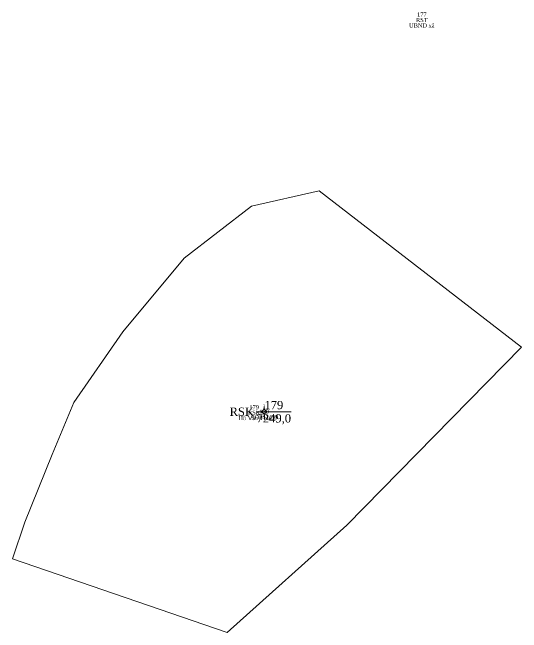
# Model space of a CAD drawing. Header units: metres. Extents: x 543340 to 549474, y 1840490 to 1845220.
# Drawn here: x 546584 to 546706.8, y 1841398.9 to 1841548.6 of the extents above; entities that cross this region are included whole.
import ezdxf
from ezdxf.enums import TextEntityAlignment as Align

# ---------------------------------------------------------------- set-up
doc = ezdxf.new("R2010")
doc.units = ezdxf.units.M
doc.header["$MEASUREMENT"] = 0
for name, color, linetype, lineweight in [('Level 10', 7, 'Continuous', 0), ('Level 11', 7, 'Continuous', 0), ('Level 13', 7, 'Continuous', 0), ('Level 15', 7, 'Continuous', 0), ('Level 19', 7, 'Continuous', 0), ('Level 2', 7, 'Continuous', 0), ('Level 4', 7, 'Continuous', 0)]:
    doc.layers.add(name, color=color, linetype=linetype, lineweight=lineweight)
doc.styles.add('Style-Times New Roman', font='times.ttf')

# ---------------------------------------------------------------- blocks, each defined once
blk = doc.blocks.new('CENTRD')
at = {"layer": 'Level 11', "linetype": 'Continuous', "lineweight": 0}
h = blk.add_hatch(color=1, dxfattribs=at)
edge = h.paths.add_edge_path()
edge.add_arc((0, 0), 1.5, 0, 360)
at = {"layer": 'Level 11', "color": 1, "linetype": 'Continuous', "lineweight": 0}
for p, q in [((-6.25, 0), (-12.5, 0)), ((0, 6.25), (-6.25, 0)), ((-6.25, 0), (0, -6.25)), ((0, 12.5), (0, 6.25)), ((6.25, 0), (0, 6.25)), ((0, -6.25), (6.25, 0)), ((12.5, 0), (6.25, 0)), ((0, -6.25), (0, -12.5))]:
    blk.add_line(p, q, dxfattribs=at)
blk = doc.blocks.new('N_THUA_16')
at = {"layer": 'Level 13', "color": 1, "linetype": 'Continuous', "lineweight": 0}
blk.add_line((-1.85, 0), (6.56, 0), dxfattribs=at)
at = {"layer": 'Level 13', "color": 5, "linetype": 'Continuous', "lineweight": 0, "style": 'Style-Times New Roman'}
blk.add_text('179', height=2, dxfattribs=at).set_placement((2.35, 1.6), align=Align.MIDDLE_CENTER)
at = {"layer": 'Level 2', "color": 3, "linetype": 'Continuous', "lineweight": 0, "style": 'Style-Times New Roman'}
blk.add_text('RSK', height=2, dxfattribs=at).set_placement((-2.45, 0), align=Align.MIDDLE_RIGHT)
at = {"layer": 'Level 4', "color": 1, "linetype": 'Continuous', "lineweight": 0, "style": 'Style-Times New Roman'}
blk.add_text('7249,0', height=2, dxfattribs=at).set_placement((2.35, -1.6), align=Align.MIDDLE_CENTER)

msp = doc.modelspace()

# ---------------------------------------------------------------- linework, layer by layer
at = {"layer": 'Level 10', "color": 7, "lineweight": 0, "flags": 128}
msp.add_lwpolyline([(546706.82, 1841467.81), (546657.98, 1841505.58), (546641.69, 1841501.88), (546625.41, 1841489.29), (546610.61, 1841471.52), (546598.77, 1841454.48), (546593.59, 1841441.9), (546586.93, 1841425.61), (546583.97, 1841416.72), (546635.77, 1841398.95), (546664.64, 1841424.87), (546706.82, 1841467.81)], dxfattribs=at)

# ---------------------------------------------------------------- block references
at = {"layer": 'Level 11', "color": 1, "linetype": 'Continuous', "lineweight": 0, "xscale": 0.1, "yscale": 0.1, "zscale": 0.1}
msp.add_blockref('CENTRD', (546644.7, 1841452.26), dxfattribs=at)
at = {"layer": 'Level 2', "color": 3, "linetype": 'Continuous', "lineweight": 0}
msp.add_blockref('N_THUA_16', (546644.7, 1841452.26), dxfattribs=at)

# ---------------------------------------------------------------- texts
at = {"layer": 'Level 15', "color": 1, "linetype": 'Continuous', "lineweight": 0, "char_height": 1, "attachment_point": 5, "line_spacing_factor": 0.790495, "style": 'Style-Times New Roman'}
for s, insert in [('177\\PRST\\PUBND xã', (546682.75, 1841546.79)), ('179\\PRSK\\PHồ Văn Thu', (546642.3, 1841452.03))]:
    msp.add_mtext(s, dxfattribs=dict(at, insert=insert))
at = {"layer": 'Level 19', "color": 2, "linetype": 'Continuous', "lineweight": 0, "insert": (546644.7, 1841452.26), "char_height": 1, "attachment_point": 5, "line_spacing_factor": 0.790495, "style": 'Style-Times New Roman'}
msp.add_mtext('1\\P179\\PAO842499', dxfattribs=at)

doc.saveas('drawing.dxf')
